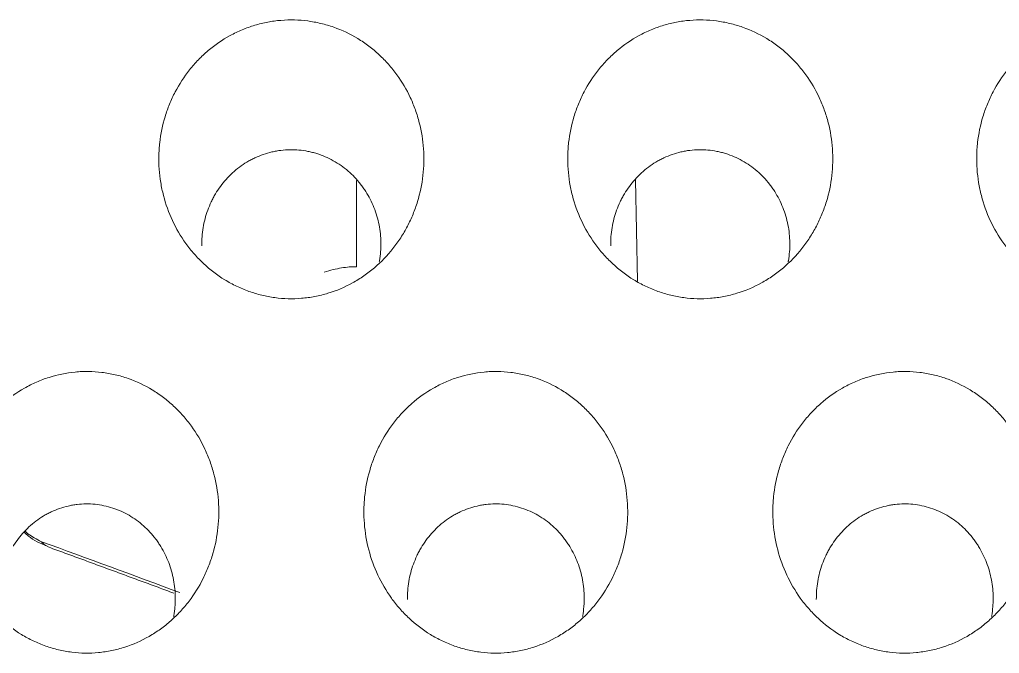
# Model space of a CAD drawing. Header units: millimetres. Extents: x 70151 to 230897, y 35202 to 113211.
# Drawn here: x 179009.93 to 179017.09, y 69169.37 to 69174 of the extents above; entities that cross this region are included whole.
import ezdxf

# ---------------------------------------------------------------- set-up
doc = ezdxf.new("R2010")
doc.units = ezdxf.units.MM
doc.header["$LTSCALE"] = 50
doc.layers.add('2-con', color=2, linetype='Continuous')
doc.layers.add('mark-B', color=2, linetype='Continuous', lineweight=20)

# ---------------------------------------------------------------- blocks, each defined once
blk = doc.blocks.new('무풍1WAY 대형')
at = {"layer": 'mark-B'}
for p, q in [((-359.514, -413.3839), (-359.5285, -412.6436)), ((-357.4747, -412.7496), (-357.4747, -413.3783))]:
    blk.add_line(p, q, dxfattribs=at)
blk.add_ellipse((-355.2808, -410.8955), major_axis=(0.0678, 0.1873), ratio=0.588258, start_param=5.866146, end_param=6.304041, dxfattribs=at)
for points, knots in [([(-360.7176, -410.3292), (-360.6792, -410.3826), (-360.6465, -410.4387), (-360.5917, -410.5559), (-360.5695, -410.617), (-360.5362, -410.7441), (-360.5255, -410.8083), (-360.5179, -410.9052), (-360.5168, -410.9377), (-360.5174, -410.9866), (-360.5179, -411.0029), (-360.5197, -411.0357), (-360.521, -411.0521), (-360.5292, -411.1334), (-360.5415, -411.197), (-360.5683, -411.2905), (-360.5787, -411.3213), (-360.6024, -411.3821), (-360.6158, -411.4123), (-360.6596, -411.4998), (-360.6938, -411.5547), (-360.753, -411.632), (-360.774, -411.6569), (-360.8075, -411.6929), (-360.8191, -411.7047), (-360.8426, -411.7275), (-360.8545, -411.7386), (-360.9157, -411.7923), (-360.9684, -411.83), (-361.0391, -411.8703), (-361.0535, -411.878), (-361.0828, -411.8928), (-361.0978, -411.8998), (-361.1429, -411.9196), (-361.1734, -411.9311), (-361.2662, -411.9606), (-361.3299, -411.9737), (-361.4119, -411.9815), (-361.4284, -411.9826), (-361.4611, -411.9839), (-361.4774, -411.9841), (-361.5263, -411.9834), (-361.5911, -411.979), (-361.6554, -411.9676), (-361.7034, -411.9564), (-361.7194, -411.9523), (-361.7509, -411.9431), (-361.7665, -411.9381), (-361.8435, -411.9112), (-361.9024, -411.8834), (-361.9724, -411.841), (-361.9863, -411.8321), (-362.0135, -411.8136), (-362.0534, -411.785), (-362.1157, -411.7327), (-362.1612, -411.6861), (-362.2045, -411.6372), (-362.2251, -411.6114), (-362.2827, -411.5319), (-362.3155, -411.4759), (-362.3501, -411.4022), (-362.3566, -411.3873), (-362.3691, -411.3571), (-362.3751, -411.3418), (-362.3917, -411.2954), (-362.4014, -411.2642), (-362.4259, -411.1698), (-362.4365, -411.1058), (-362.4439, -411.0081), (-362.4449, -410.9751), (-362.4439, -410.9098), (-362.442, -410.8774), (-362.432, -410.7806), (-362.4197, -410.7169), (-362.3969, -410.6382), (-362.3919, -410.6225), (-362.3814, -410.5914), (-362.3646, -410.5454), (-362.3448, -410.5009), (-362.3013, -410.414), (-362.2671, -410.3588), (-362.2073, -410.2803), (-362.1862, -410.2552), (-362.1419, -410.2076), (-362.0955, -410.1622), (-362.0449, -410.1216), (-362.0052, -410.093), (-361.9917, -410.0838), (-361.9641, -410.066), (-361.95, -410.0574), (-361.8789, -410.0165), (-361.8195, -409.9902), (-361.7266, -409.9603), (-361.6951, -409.952), (-361.6467, -409.942), (-361.6304, -409.9391), (-361.598, -409.9342), (-361.5818, -409.9322), (-361.5007, -409.9246), (-361.4356, -409.9254), (-361.3542, -409.9355), (-361.3378, -409.938), (-361.3055, -409.9438), (-361.2574, -409.9538), (-361.1793, -409.9768), (-361.119, -410.0018), (-361.0746, -410.0229), (-361.0599, -410.0304), (-361.031, -410.0461), (-361.0168, -410.0543), (-360.9471, -410.0971), (-360.8954, -410.1366), (-360.8237, -410.2036), (-360.8007, -410.2273), (-360.7573, -410.2767), (-360.7368, -410.3025), (-360.7176, -410.3292)], [0, 0, 0, 0, 0.03125, 0.03125, 0.0625, 0.0625, 0.09375, 0.09375, 0.109375, 0.109375, 0.117187, 0.117187, 0.125, 0.125, 0.15625, 0.15625, 0.171875, 0.171875, 0.1875, 0.1875, 0.21875, 0.21875, 0.234375, 0.234375, 0.242187, 0.242187, 0.25, 0.25, 0.28125, 0.28125, 0.289062, 0.289062, 0.296875, 0.296875, 0.3125, 0.3125, 0.34375, 0.34375, 0.351562, 0.351562, 0.359375, 0.359375, 0.375, 0.390625, 0.390625, 0.398437, 0.398437, 0.40625, 0.40625, 0.4375, 0.4375, 0.445312, 0.445312, 0.453125, 0.46875, 0.484375, 0.484375, 0.5, 0.5, 0.53125, 0.53125, 0.539062, 0.539062, 0.546875, 0.546875, 0.5625, 0.5625, 0.59375, 0.59375, 0.609375, 0.609375, 0.625, 0.625, 0.65625, 0.65625, 0.664062, 0.664062, 0.671875, 0.6875, 0.6875, 0.71875, 0.71875, 0.734375, 0.734375, 0.75, 0.765625, 0.765625, 0.773437, 0.773437, 0.78125, 0.78125, 0.8125, 0.8125, 0.828125, 0.828125, 0.835938, 0.835938, 0.84375, 0.84375, 0.875, 0.875, 0.882813, 0.882813, 0.890625, 0.90625, 0.921875, 0.921875, 0.929688, 0.929688, 0.9375, 0.9375, 0.96875, 0.96875, 0.984375, 0.984375, 1, 1, 1, 1]), ([(-357.7301, -410.3292), (-357.6916, -410.3826), (-357.6589, -410.4387), (-357.6041, -410.5559), (-357.582, -410.617), (-357.5487, -410.7441), (-357.538, -410.8083), (-357.5304, -410.9052), (-357.5293, -410.9377), (-357.5298, -410.9866), (-357.5304, -411.0029), (-357.5322, -411.0357), (-357.5335, -411.0521), (-357.5417, -411.1334), (-357.5539, -411.197), (-357.5808, -411.2905), (-357.5912, -411.3213), (-357.6149, -411.3821), (-357.6282, -411.4123), (-357.672, -411.4998), (-357.7063, -411.5547), (-357.7654, -411.632), (-357.7864, -411.6569), (-357.82, -411.6929), (-357.8315, -411.7047), (-357.855, -411.7275), (-357.867, -411.7386), (-357.9281, -411.7923), (-357.9808, -411.83), (-358.0516, -411.8703), (-358.066, -411.878), (-358.0953, -411.8928), (-358.1102, -411.8998), (-358.1553, -411.9196), (-358.1858, -411.9311), (-358.2787, -411.9606), (-358.3424, -411.9737), (-358.4244, -411.9815), (-358.4408, -411.9826), (-358.4735, -411.9839), (-358.4899, -411.9841), (-358.5387, -411.9834), (-358.6036, -411.979), (-358.6679, -411.9676), (-358.7159, -411.9564), (-358.7319, -411.9523), (-358.7634, -411.9431), (-358.779, -411.9381), (-358.856, -411.9112), (-358.9148, -411.8834), (-358.9849, -411.841), (-358.9988, -411.8321), (-359.0259, -411.8136), (-359.0658, -411.785), (-359.1281, -411.7327), (-359.1736, -411.6861), (-359.2169, -411.6372), (-359.2376, -411.6114), (-359.2951, -411.5319), (-359.328, -411.4759), (-359.3625, -411.4022), (-359.3691, -411.3873), (-359.3816, -411.3571), (-359.3875, -411.3418), (-359.4042, -411.2954), (-359.4138, -411.2642), (-359.4384, -411.1698), (-359.449, -411.1058), (-359.4563, -411.0081), (-359.4573, -410.9751), (-359.4564, -410.9098), (-359.4545, -410.8774), (-359.4444, -410.7806), (-359.4321, -410.7169), (-359.4093, -410.6382), (-359.4044, -410.6225), (-359.3939, -410.5914), (-359.3771, -410.5454), (-359.3573, -410.5009), (-359.3138, -410.414), (-359.2796, -410.3588), (-359.2197, -410.2803), (-359.1986, -410.2552), (-359.1544, -410.2076), (-359.108, -410.1622), (-359.0573, -410.1216), (-359.0176, -410.093), (-359.0041, -410.0838), (-358.9765, -410.066), (-358.9624, -410.0574), (-358.8913, -410.0165), (-358.8319, -409.9902), (-358.7391, -409.9603), (-358.7075, -409.952), (-358.6592, -409.942), (-358.6429, -409.9391), (-358.6105, -409.9342), (-358.5943, -409.9322), (-358.5131, -409.9246), (-358.4481, -409.9254), (-358.3666, -409.9355), (-358.3503, -409.938), (-358.3179, -409.9438), (-358.2698, -409.9538), (-358.1917, -409.9768), (-358.1314, -410.0018), (-358.0871, -410.0229), (-358.0724, -410.0304), (-358.0434, -410.0461), (-358.0292, -410.0543), (-357.9595, -410.0971), (-357.9078, -410.1366), (-357.8361, -410.2036), (-357.8131, -410.2273), (-357.7697, -410.2767), (-357.7493, -410.3025), (-357.7301, -410.3292)], [0, 0, 0, 0, 0.03125, 0.03125, 0.0625, 0.0625, 0.09375, 0.09375, 0.109375, 0.109375, 0.117188, 0.117188, 0.125, 0.125, 0.15625, 0.15625, 0.171875, 0.171875, 0.1875, 0.1875, 0.21875, 0.21875, 0.234375, 0.234375, 0.242188, 0.242188, 0.25, 0.25, 0.28125, 0.28125, 0.289063, 0.289063, 0.296875, 0.296875, 0.3125, 0.3125, 0.34375, 0.34375, 0.351563, 0.351563, 0.359375, 0.359375, 0.375, 0.390625, 0.390625, 0.398438, 0.398438, 0.40625, 0.40625, 0.4375, 0.4375, 0.445313, 0.445313, 0.453125, 0.46875, 0.484375, 0.484375, 0.5, 0.5, 0.53125, 0.53125, 0.539063, 0.539063, 0.546875, 0.546875, 0.5625, 0.5625, 0.59375, 0.59375, 0.609375, 0.609375, 0.625, 0.625, 0.65625, 0.65625, 0.664063, 0.664063, 0.671875, 0.6875, 0.6875, 0.71875, 0.71875, 0.734375, 0.734375, 0.75, 0.765625, 0.765625, 0.773438, 0.773438, 0.78125, 0.78125, 0.8125, 0.8125, 0.828125, 0.828125, 0.835938, 0.835938, 0.84375, 0.84375, 0.875, 0.875, 0.882813, 0.882813, 0.890625, 0.90625, 0.921875, 0.921875, 0.929688, 0.929688, 0.9375, 0.9375, 0.96875, 0.96875, 0.984375, 0.984375, 1, 1, 1, 1]), ([(-354.7425, -410.3292), (-354.7041, -410.3826), (-354.6714, -410.4387), (-354.6166, -410.5559), (-354.5944, -410.617), (-354.5611, -410.7441), (-354.5504, -410.8083), (-354.5428, -410.9052), (-354.5417, -410.9377), (-354.5423, -410.9866), (-354.5428, -411.0029), (-354.5446, -411.0357), (-354.5459, -411.0521), (-354.5541, -411.1334), (-354.5664, -411.197), (-354.5932, -411.2905), (-354.6036, -411.3213), (-354.6273, -411.3821), (-354.6407, -411.4123), (-354.6845, -411.4998), (-354.7187, -411.5547), (-354.7779, -411.632), (-354.7989, -411.6569), (-354.8324, -411.6929), (-354.844, -411.7047), (-354.8675, -411.7275), (-354.8794, -411.7386), (-354.9406, -411.7923), (-354.9933, -411.83), (-355.064, -411.8703), (-355.0784, -411.878), (-355.1077, -411.8928), (-355.1227, -411.8998), (-355.1678, -411.9196), (-355.1983, -411.9311), (-355.2911, -411.9606), (-355.3548, -411.9737), (-355.4368, -411.9815), (-355.4533, -411.9826), (-355.486, -411.9839), (-355.5023, -411.9841), (-355.5512, -411.9834), (-355.6161, -411.979), (-355.6803, -411.9676), (-355.7283, -411.9564), (-355.7443, -411.9523), (-355.7758, -411.9431), (-355.7914, -411.9381), (-355.8684, -411.9112), (-355.9273, -411.8834), (-355.9973, -411.841), (-356.0112, -411.8321), (-356.0384, -411.8136), (-356.0783, -411.785), (-356.1406, -411.7327), (-356.1861, -411.6861), (-356.2294, -411.6372), (-356.25, -411.6114), (-356.3076, -411.5319), (-356.3404, -411.4759), (-356.375, -411.4022), (-356.3815, -411.3873), (-356.394, -411.3571), (-356.4, -411.3418), (-356.4166, -411.2954), (-356.4263, -411.2642), (-356.4508, -411.1698), (-356.4614, -411.1058), (-356.4688, -411.0081), (-356.4698, -410.9751), (-356.4689, -410.9098), (-356.4669, -410.8774), (-356.4569, -410.7806), (-356.4446, -410.7169), (-356.4218, -410.6382), (-356.4169, -410.6225), (-356.4063, -410.5914), (-356.3895, -410.5454), (-356.3697, -410.5009), (-356.3262, -410.414), (-356.292, -410.3588), (-356.2322, -410.2803), (-356.2111, -410.2552), (-356.1668, -410.2076), (-356.1204, -410.1622), (-356.0698, -410.1216), (-356.0301, -410.093), (-356.0166, -410.0838), (-355.989, -410.066), (-355.9749, -410.0574), (-355.9038, -410.0165), (-355.8444, -409.9902), (-355.7515, -409.9603), (-355.72, -409.952), (-355.6716, -409.942), (-355.6554, -409.9391), (-355.6229, -409.9342), (-355.6067, -409.9322), (-355.5256, -409.9246), (-355.4605, -409.9254), (-355.3791, -409.9355), (-355.3628, -409.938), (-355.3304, -409.9438), (-355.2823, -409.9538), (-355.2042, -409.9768), (-355.1439, -410.0018), (-355.0995, -410.0229), (-355.0848, -410.0304), (-355.0559, -410.0461), (-355.0417, -410.0543), (-354.972, -410.0971), (-354.9203, -410.1366), (-354.8486, -410.2036), (-354.8256, -410.2273), (-354.7822, -410.2767), (-354.7617, -410.3025), (-354.7425, -410.3292)], [0, 0, 0, 0, 0.03125, 0.03125, 0.0625, 0.0625, 0.09375, 0.09375, 0.109375, 0.109375, 0.117187, 0.117187, 0.125, 0.125, 0.15625, 0.15625, 0.171875, 0.171875, 0.1875, 0.1875, 0.21875, 0.21875, 0.234375, 0.234375, 0.242187, 0.242187, 0.25, 0.25, 0.28125, 0.28125, 0.289063, 0.289063, 0.296875, 0.296875, 0.3125, 0.3125, 0.34375, 0.34375, 0.351563, 0.351563, 0.359375, 0.359375, 0.375, 0.390625, 0.390625, 0.398438, 0.398438, 0.40625, 0.40625, 0.4375, 0.4375, 0.445313, 0.445313, 0.453125, 0.46875, 0.484375, 0.484375, 0.5, 0.5, 0.53125, 0.53125, 0.539063, 0.539063, 0.546875, 0.546875, 0.5625, 0.5625, 0.59375, 0.59375, 0.609375, 0.609375, 0.625, 0.625, 0.65625, 0.65625, 0.664062, 0.664062, 0.671875, 0.6875, 0.6875, 0.71875, 0.71875, 0.734375, 0.734375, 0.75, 0.765625, 0.765625, 0.773437, 0.773437, 0.78125, 0.78125, 0.8125, 0.8125, 0.828125, 0.828125, 0.835937, 0.835937, 0.84375, 0.84375, 0.875, 0.875, 0.882812, 0.882812, 0.890625, 0.90625, 0.921875, 0.921875, 0.929687, 0.929687, 0.9375, 0.9375, 0.96875, 0.96875, 0.984375, 0.984375, 1, 1, 1, 1]), ([(-360.835, -410.318), (-360.8348, -410.3401), (-360.8355, -410.3621), (-360.8389, -410.406), (-360.8416, -410.4279), (-360.8527, -410.4931), (-360.8638, -410.5353), (-360.8861, -410.5968), (-360.8945, -410.617), (-360.9086, -410.6469), (-360.9135, -410.6568), (-360.9238, -410.6763), (-360.9292, -410.6859), (-360.957, -410.733), (-360.9827, -410.7684), (-361.0263, -410.8176), (-361.0418, -410.8335), (-361.0741, -410.8634), (-361.1077, -410.8915), (-361.1529, -410.9221), (-361.1815, -410.9384), (-361.201, -410.9488), (-361.2109, -410.9538), (-361.2608, -410.9772), (-361.3021, -410.9915), (-361.3554, -411.0038), (-361.3662, -411.0059), (-361.3879, -411.0097), (-361.3989, -411.0113), (-361.4318, -411.0152), (-361.4537, -411.0166), (-361.5192, -411.0171), (-361.5627, -411.0128), (-361.6276, -410.9991), (-361.6489, -410.9934), (-361.6905, -410.9799), (-361.7311, -410.9642), (-361.77, -410.9443), (-361.808, -410.9222), (-361.8266, -410.9101), (-361.8798, -410.8714), (-361.9122, -410.8424), (-361.9565, -410.7942), (-361.9705, -410.7774), (-361.9904, -410.751), (-361.9969, -410.742), (-362.0092, -410.7238), (-362.0152, -410.7146), (-362.0437, -410.6681), (-362.0629, -410.6291), (-362.0863, -410.5679), (-362.0932, -410.547), (-362.1052, -410.5046), (-362.1102, -410.4833), (-362.1222, -410.4189), (-362.1264, -410.3756), (-362.1268, -410.3209), (-362.1266, -410.3099), (-362.1258, -410.2879), (-362.1251, -410.2769), (-362.1225, -410.244), (-362.1197, -410.2223), (-362.1156, -410.1985), (-362.1152, -410.1962), (-362.1148, -410.1938)], [0, 0, 0, 0, 0.029318, 0.029318, 0.058636, 0.058636, 0.117271, 0.117271, 0.146589, 0.146589, 0.161248, 0.161248, 0.175907, 0.175907, 0.234542, 0.234542, 0.26386, 0.26386, 0.293178, 0.322495, 0.337154, 0.337154, 0.351813, 0.351813, 0.410449, 0.410449, 0.425107, 0.425107, 0.439766, 0.439766, 0.469084, 0.469084, 0.52772, 0.52772, 0.557037, 0.557037, 0.586355, 0.615673, 0.615673, 0.644991, 0.644991, 0.703626, 0.703626, 0.732944, 0.732944, 0.747603, 0.747603, 0.762262, 0.762262, 0.820897, 0.820897, 0.850215, 0.850215, 0.879533, 0.879533, 0.938168, 0.938168, 0.952827, 0.952827, 0.967486, 0.967486, 0.996804, 0.996804, 1, 1, 1, 1]), ([(-357.8475, -410.318), (-357.8472, -410.3401), (-357.848, -410.3621), (-357.8514, -410.406), (-357.8541, -410.4279), (-357.8651, -410.4931), (-357.8763, -410.5353), (-357.8986, -410.5968), (-357.907, -410.617), (-357.921, -410.6469), (-357.9259, -410.6568), (-357.9362, -410.6763), (-357.9416, -410.6859), (-357.9695, -410.733), (-357.9951, -410.7684), (-358.0387, -410.8176), (-358.0542, -410.8335), (-358.0865, -410.8634), (-358.1201, -410.8915), (-358.1654, -410.9221), (-358.194, -410.9384), (-358.2134, -410.9488), (-358.2233, -410.9538), (-358.2732, -410.9772), (-358.3145, -410.9915), (-358.3679, -411.0038), (-358.3787, -411.0059), (-358.4003, -411.0097), (-358.4113, -411.0113), (-358.4442, -411.0152), (-358.4661, -411.0166), (-358.5317, -411.0171), (-358.5752, -411.0128), (-358.6401, -410.9991), (-358.6614, -410.9934), (-358.7029, -410.9799), (-358.7436, -410.9642), (-358.7825, -410.9443), (-358.8205, -410.9222), (-358.8391, -410.9101), (-358.8923, -410.8714), (-358.9247, -410.8424), (-358.969, -410.7942), (-358.983, -410.7774), (-359.0029, -410.751), (-359.0093, -410.742), (-359.0217, -410.7238), (-359.0276, -410.7146), (-359.0562, -410.6681), (-359.0754, -410.6291), (-359.0988, -410.5679), (-359.1057, -410.547), (-359.1177, -410.5046), (-359.1226, -410.4833), (-359.1346, -410.4189), (-359.1388, -410.3756), (-359.1392, -410.3209), (-359.1391, -410.3099), (-359.1382, -410.2879), (-359.1376, -410.2769), (-359.1349, -410.244), (-359.1322, -410.2223), (-359.1281, -410.1985), (-359.1277, -410.1962), (-359.1272, -410.1938)], [0, 0, 0, 0, 0.029318, 0.029318, 0.058636, 0.058636, 0.117271, 0.117271, 0.146589, 0.146589, 0.161248, 0.161248, 0.175907, 0.175907, 0.234542, 0.234542, 0.26386, 0.26386, 0.293178, 0.322495, 0.337154, 0.337154, 0.351813, 0.351813, 0.410449, 0.410449, 0.425107, 0.425107, 0.439766, 0.439766, 0.469084, 0.469084, 0.52772, 0.52772, 0.557037, 0.557037, 0.586355, 0.615673, 0.615673, 0.644991, 0.644991, 0.703626, 0.703626, 0.732944, 0.732944, 0.747603, 0.747603, 0.762262, 0.762262, 0.820897, 0.820897, 0.850215, 0.850215, 0.879533, 0.879533, 0.938168, 0.938168, 0.952827, 0.952827, 0.967486, 0.967486, 0.996804, 0.996804, 1, 1, 1, 1]), ([(-354.8599, -410.318), (-354.8597, -410.3401), (-354.8604, -410.3621), (-354.8638, -410.406), (-354.8665, -410.4279), (-354.8776, -410.4931), (-354.8887, -410.5353), (-354.911, -410.5968), (-354.9194, -410.617), (-354.9335, -410.6469), (-354.9384, -410.6568), (-354.9487, -410.6763), (-354.9541, -410.6859), (-354.9819, -410.733), (-355.0076, -410.7684), (-355.0512, -410.8176), (-355.0667, -410.8335), (-355.099, -410.8634), (-355.1326, -410.8915), (-355.1778, -410.9221), (-355.2064, -410.9384), (-355.2259, -410.9488), (-355.2358, -410.9538), (-355.2857, -410.9772), (-355.327, -410.9915), (-355.3803, -411.0038), (-355.3911, -411.0059), (-355.4128, -411.0097), (-355.4238, -411.0113), (-355.4567, -411.0152), (-355.4786, -411.0166), (-355.5441, -411.0171), (-355.5876, -411.0128), (-355.6525, -410.9991), (-355.6738, -410.9934), (-355.7154, -410.9799), (-355.756, -410.9642), (-355.7949, -410.9443), (-355.8329, -410.9222), (-355.8515, -410.9101), (-355.9047, -410.8714), (-355.9372, -410.8424), (-355.9814, -410.7942), (-355.9954, -410.7774), (-356.0153, -410.751), (-356.0218, -410.742), (-356.0341, -410.7238), (-356.0401, -410.7146), (-356.0686, -410.6681), (-356.0878, -410.6291), (-356.1112, -410.5679), (-356.1181, -410.547), (-356.1301, -410.5046), (-356.1351, -410.4833), (-356.1471, -410.4189), (-356.1513, -410.3756), (-356.1517, -410.3209), (-356.1515, -410.3099), (-356.1507, -410.2879), (-356.15, -410.2769), (-356.1474, -410.244), (-356.1446, -410.2223), (-356.1405, -410.1985), (-356.1401, -410.1962), (-356.1397, -410.1938)], [0, 0, 0, 0, 0.029318, 0.029318, 0.058636, 0.058636, 0.117271, 0.117271, 0.146589, 0.146589, 0.161248, 0.161248, 0.175907, 0.175907, 0.234542, 0.234542, 0.26386, 0.26386, 0.293178, 0.322495, 0.337154, 0.337154, 0.351813, 0.351813, 0.410449, 0.410449, 0.425107, 0.425107, 0.439766, 0.439766, 0.469084, 0.469084, 0.52772, 0.52772, 0.557037, 0.557037, 0.586355, 0.615673, 0.615673, 0.644991, 0.644991, 0.703626, 0.703626, 0.732944, 0.732944, 0.747603, 0.747603, 0.762262, 0.762262, 0.820897, 0.820897, 0.850215, 0.850215, 0.879533, 0.879533, 0.938168, 0.938168, 0.952827, 0.952827, 0.967486, 0.967486, 0.996804, 0.996804, 1, 1, 1, 1]), ([(-355.0479, -410.8096), (-355.0578, -410.7996), (-355.1042, -410.7579), (-355.1624, -410.7271), (-355.2139, -410.7096)], [0, 0, 0, 0, 0.22682, 1, 1, 1, 1]), ([(-355.0536, -410.8175), (-355.0541, -410.8171), (-355.0545, -410.8167), (-355.0615, -410.8104), (-355.0684, -410.8047), (-355.1042, -410.7767), (-355.1369, -410.7571), (-355.1742, -410.7404)], [0, 0, 0, 0, 0.012427, 0.012427, 0.209942, 0.209942, 1, 1, 1, 1]), ([(-362.2041, -412.9192), (-362.1657, -412.9724), (-362.1332, -413.0283), (-362.0787, -413.145), (-362.0568, -413.2059), (-362.0323, -413.3009), (-362.0256, -413.3328), (-362.0152, -413.3967), (-362.0077, -413.4609), (-362.006, -413.5256), (-362.007, -413.5743), (-362.0077, -413.5905), (-362.0098, -413.6231), (-362.0113, -413.6394), (-362.0203, -413.7203), (-362.0333, -413.7836), (-362.0614, -413.8762), (-362.0722, -413.9068), (-362.0907, -413.952), (-362.0972, -413.967), (-362.111, -413.9967), (-362.1182, -414.0113), (-362.1558, -414.0832), (-362.1909, -414.1373), (-362.2514, -414.2133), (-362.2728, -414.2377), (-362.307, -414.273), (-362.3187, -414.2845), (-362.3426, -414.3067), (-362.3547, -414.3175), (-362.4167, -414.3698), (-362.47, -414.4064), (-362.5415, -414.4454), (-362.556, -414.4528), (-362.5856, -414.467), (-362.6006, -414.4738), (-362.6458, -414.4926), (-362.707, -414.5145), (-362.77, -414.5299), (-362.8179, -414.539), (-362.8339, -414.5416), (-362.8663, -414.546), (-362.8827, -414.5478), (-362.9646, -414.5545), (-363.0296, -414.5529), (-363.1262, -414.5403), (-363.1583, -414.5344), (-363.2062, -414.523), (-363.2221, -414.5187), (-363.2534, -414.5095), (-363.269, -414.5044), (-363.3457, -414.4773), (-363.4043, -414.4495), (-363.4742, -414.4071), (-363.488, -414.3982), (-363.5151, -414.3798), (-363.5549, -414.3513), (-363.617, -414.2992), (-363.6624, -414.2528), (-363.6948, -414.2163), (-363.7053, -414.2038), (-363.7258, -414.1782), (-363.7357, -414.1652), (-363.7836, -414.0992), (-363.8163, -414.0434), (-363.8575, -413.9554), (-363.8699, -413.9252), (-363.892, -413.8636), (-363.9015, -413.8325), (-363.9256, -413.7384), (-363.9358, -413.6746), (-363.9425, -413.5773), (-363.9432, -413.5445), (-363.9417, -413.4794), (-363.9395, -413.4471), (-363.9284, -413.3509), (-363.9154, -413.2875), (-363.8916, -413.2094), (-363.8864, -413.1938), (-363.8755, -413.1631), (-363.858, -413.1175), (-363.824, -413.0442), (-363.7915, -412.9884), (-363.765, -412.9476), (-363.7559, -412.9341), (-363.7369, -412.9076), (-363.727, -412.8946), (-363.676, -412.8303), (-363.631, -412.7837), (-363.5571, -412.7209), (-363.5314, -412.7011), (-363.4912, -412.6733), (-363.4775, -412.6643), (-363.4496, -412.647), (-363.4354, -412.6388), (-363.3638, -412.5994), (-363.3042, -412.5742), (-363.2109, -412.5459), (-363.1792, -412.538), (-363.1145, -412.5257), (-363.0822, -412.5213), (-362.985, -412.5133), (-362.92, -412.5148), (-362.8387, -412.5255), (-362.8224, -412.5281), (-362.7902, -412.5341), (-362.7423, -412.5444), (-362.6645, -412.5677), (-362.6044, -412.5927), (-362.5601, -412.6139), (-362.5455, -412.6214), (-362.5167, -412.6371), (-362.5025, -412.6453), (-362.433, -412.688), (-362.3815, -412.7273), (-362.3099, -412.7941), (-362.287, -412.8177), (-362.2437, -412.8669), (-362.2233, -412.8926), (-362.2041, -412.9192)], [0, 0, 0, 0, 0.03125, 0.03125, 0.0625, 0.0625, 0.078125, 0.078125, 0.09375, 0.109375, 0.109375, 0.117187, 0.117187, 0.125, 0.125, 0.15625, 0.15625, 0.171875, 0.171875, 0.179687, 0.179687, 0.1875, 0.1875, 0.21875, 0.21875, 0.234375, 0.234375, 0.242187, 0.242187, 0.25, 0.25, 0.28125, 0.28125, 0.289062, 0.289062, 0.296875, 0.296875, 0.3125, 0.328125, 0.328125, 0.335937, 0.335937, 0.34375, 0.34375, 0.375, 0.375, 0.390625, 0.390625, 0.398437, 0.398437, 0.40625, 0.40625, 0.4375, 0.4375, 0.445312, 0.445312, 0.453125, 0.46875, 0.484375, 0.484375, 0.492187, 0.492187, 0.5, 0.5, 0.53125, 0.53125, 0.546875, 0.546875, 0.5625, 0.5625, 0.59375, 0.59375, 0.609375, 0.609375, 0.625, 0.625, 0.65625, 0.65625, 0.664062, 0.664062, 0.671875, 0.6875, 0.703125, 0.703125, 0.710937, 0.710937, 0.71875, 0.71875, 0.75, 0.75, 0.765625, 0.765625, 0.773437, 0.773437, 0.78125, 0.78125, 0.8125, 0.8125, 0.828125, 0.828125, 0.84375, 0.84375, 0.875, 0.875, 0.882812, 0.882812, 0.890625, 0.90625, 0.921875, 0.921875, 0.929687, 0.929687, 0.9375, 0.9375, 0.96875, 0.96875, 0.984375, 0.984375, 1, 1, 1, 1]), ([(-359.2165, -412.9192), (-359.1782, -412.9724), (-359.1456, -413.0283), (-359.0911, -413.145), (-359.0693, -413.2059), (-359.0447, -413.3009), (-359.038, -413.3328), (-359.0276, -413.3967), (-359.0202, -413.4609), (-359.0185, -413.5256), (-359.0195, -413.5743), (-359.0202, -413.5905), (-359.0223, -413.6231), (-359.0237, -413.6394), (-359.0328, -413.7203), (-359.0458, -413.7836), (-359.0739, -413.8762), (-359.0847, -413.9068), (-359.1031, -413.952), (-359.1097, -413.967), (-359.1234, -413.9967), (-359.1306, -414.0113), (-359.1682, -414.0832), (-359.2034, -414.1373), (-359.2638, -414.2133), (-359.2853, -414.2377), (-359.3195, -414.273), (-359.3312, -414.2845), (-359.355, -414.3067), (-359.3672, -414.3175), (-359.4291, -414.3698), (-359.4824, -414.4064), (-359.5539, -414.4454), (-359.5685, -414.4528), (-359.598, -414.467), (-359.613, -414.4738), (-359.6583, -414.4926), (-359.7195, -414.5145), (-359.7824, -414.5299), (-359.8303, -414.539), (-359.8464, -414.5416), (-359.8788, -414.546), (-359.8951, -414.5478), (-359.9771, -414.5545), (-360.042, -414.5529), (-360.1386, -414.5403), (-360.1707, -414.5344), (-360.2186, -414.523), (-360.2345, -414.5187), (-360.2659, -414.5095), (-360.2814, -414.5044), (-360.3581, -414.4773), (-360.4168, -414.4495), (-360.4866, -414.4071), (-360.5005, -414.3982), (-360.5276, -414.3798), (-360.5674, -414.3513), (-360.6295, -414.2992), (-360.6749, -414.2528), (-360.7072, -414.2163), (-360.7178, -414.2038), (-360.7383, -414.1782), (-360.7482, -414.1652), (-360.796, -414.0992), (-360.8288, -414.0434), (-360.87, -413.9554), (-360.8824, -413.9252), (-360.9044, -413.8636), (-360.9139, -413.8325), (-360.938, -413.7384), (-360.9483, -413.6746), (-360.9549, -413.5773), (-360.9556, -413.5445), (-360.9541, -413.4794), (-360.9519, -413.4471), (-360.9409, -413.3509), (-360.9278, -413.2875), (-360.904, -413.2094), (-360.8989, -413.1938), (-360.8879, -413.1631), (-360.8705, -413.1175), (-360.8364, -413.0442), (-360.8039, -412.9884), (-360.7775, -412.9476), (-360.7683, -412.9341), (-360.7493, -412.9076), (-360.7394, -412.8946), (-360.6885, -412.8303), (-360.6435, -412.7837), (-360.5696, -412.7209), (-360.5439, -412.7011), (-360.5036, -412.6733), (-360.49, -412.6643), (-360.462, -412.647), (-360.4478, -412.6388), (-360.3763, -412.5994), (-360.3166, -412.5742), (-360.2234, -412.5459), (-360.1916, -412.538), (-360.127, -412.5257), (-360.0946, -412.5213), (-359.9974, -412.5133), (-359.9325, -412.5148), (-359.8512, -412.5255), (-359.8349, -412.5281), (-359.8027, -412.5341), (-359.7548, -412.5444), (-359.677, -412.5677), (-359.6169, -412.5927), (-359.5726, -412.6139), (-359.5579, -412.6214), (-359.5291, -412.6371), (-359.515, -412.6453), (-359.4455, -412.688), (-359.3939, -412.7273), (-359.3224, -412.7941), (-359.2994, -412.8177), (-359.2561, -412.8669), (-359.2357, -412.8926), (-359.2165, -412.9192)], [0, 0, 0, 0, 0.03125, 0.03125, 0.0625, 0.0625, 0.078125, 0.078125, 0.09375, 0.109375, 0.109375, 0.117188, 0.117188, 0.125, 0.125, 0.15625, 0.15625, 0.171875, 0.171875, 0.179688, 0.179688, 0.1875, 0.1875, 0.21875, 0.21875, 0.234375, 0.234375, 0.242188, 0.242188, 0.25, 0.25, 0.28125, 0.28125, 0.289063, 0.289063, 0.296875, 0.296875, 0.3125, 0.328125, 0.328125, 0.335938, 0.335938, 0.34375, 0.34375, 0.375, 0.375, 0.390625, 0.390625, 0.398438, 0.398438, 0.40625, 0.40625, 0.4375, 0.4375, 0.445313, 0.445313, 0.453125, 0.46875, 0.484375, 0.484375, 0.492188, 0.492188, 0.5, 0.5, 0.53125, 0.53125, 0.546875, 0.546875, 0.5625, 0.5625, 0.59375, 0.59375, 0.609375, 0.609375, 0.625, 0.625, 0.65625, 0.65625, 0.664063, 0.664063, 0.671875, 0.6875, 0.703125, 0.703125, 0.710938, 0.710938, 0.71875, 0.71875, 0.75, 0.75, 0.765625, 0.765625, 0.773438, 0.773438, 0.78125, 0.78125, 0.8125, 0.8125, 0.828125, 0.828125, 0.84375, 0.84375, 0.875, 0.875, 0.882813, 0.882813, 0.890625, 0.90625, 0.921875, 0.921875, 0.929688, 0.929688, 0.9375, 0.9375, 0.96875, 0.96875, 0.984375, 0.984375, 1, 1, 1, 1]), ([(-356.229, -412.9192), (-356.1906, -412.9724), (-356.1581, -413.0283), (-356.1036, -413.145), (-356.0817, -413.2059), (-356.0572, -413.3009), (-356.0505, -413.3328), (-356.0401, -413.3967), (-356.0326, -413.4609), (-356.031, -413.5256), (-356.0319, -413.5743), (-356.0326, -413.5905), (-356.0347, -413.6231), (-356.0362, -413.6394), (-356.0452, -413.7203), (-356.0582, -413.7836), (-356.0863, -413.8762), (-356.0971, -413.9068), (-356.1156, -413.952), (-356.1221, -413.967), (-356.1359, -413.9967), (-356.1431, -414.0113), (-356.1807, -414.0832), (-356.2158, -414.1373), (-356.2763, -414.2133), (-356.2977, -414.2377), (-356.3319, -414.273), (-356.3437, -414.2845), (-356.3675, -414.3067), (-356.3796, -414.3175), (-356.4416, -414.3698), (-356.4949, -414.4064), (-356.5664, -414.4454), (-356.5809, -414.4528), (-356.6105, -414.467), (-356.6255, -414.4738), (-356.6707, -414.4926), (-356.7319, -414.5145), (-356.7949, -414.5299), (-356.8428, -414.539), (-356.8588, -414.5416), (-356.8912, -414.546), (-356.9076, -414.5478), (-356.9895, -414.5545), (-357.0545, -414.5529), (-357.1511, -414.5403), (-357.1832, -414.5344), (-357.2311, -414.523), (-357.247, -414.5187), (-357.2784, -414.5095), (-357.2939, -414.5044), (-357.3706, -414.4773), (-357.4292, -414.4495), (-357.4991, -414.4071), (-357.5129, -414.3982), (-357.54, -414.3798), (-357.5798, -414.3513), (-357.6419, -414.2992), (-357.6873, -414.2528), (-357.7197, -414.2163), (-357.7302, -414.2038), (-357.7507, -414.1782), (-357.7607, -414.1652), (-357.8085, -414.0992), (-357.8412, -414.0434), (-357.8824, -413.9554), (-357.8948, -413.9252), (-357.9169, -413.8636), (-357.9264, -413.8325), (-357.9505, -413.7384), (-357.9607, -413.6746), (-357.9674, -413.5773), (-357.9681, -413.5445), (-357.9666, -413.4794), (-357.9644, -413.4471), (-357.9534, -413.3509), (-357.9403, -413.2875), (-357.9165, -413.2094), (-357.9113, -413.1938), (-357.9004, -413.1631), (-357.8829, -413.1175), (-357.8489, -413.0442), (-357.8164, -412.9884), (-357.7899, -412.9476), (-357.7808, -412.9341), (-357.7618, -412.9076), (-357.7519, -412.8946), (-357.7009, -412.8303), (-357.6559, -412.7837), (-357.582, -412.7209), (-357.5563, -412.7011), (-357.5161, -412.6733), (-357.5024, -412.6643), (-357.4745, -412.647), (-357.4603, -412.6388), (-357.3887, -412.5994), (-357.3291, -412.5742), (-357.2358, -412.5459), (-357.2041, -412.538), (-357.1394, -412.5257), (-357.1071, -412.5213), (-357.0099, -412.5133), (-356.9449, -412.5148), (-356.8636, -412.5255), (-356.8473, -412.5281), (-356.8151, -412.5341), (-356.7672, -412.5444), (-356.6894, -412.5677), (-356.6293, -412.5927), (-356.5851, -412.6139), (-356.5704, -412.6214), (-356.5416, -412.6371), (-356.5274, -412.6453), (-356.458, -412.688), (-356.4064, -412.7273), (-356.3348, -412.7941), (-356.3119, -412.8177), (-356.2686, -412.8669), (-356.2482, -412.8926), (-356.229, -412.9192)], [0, 0, 0, 0, 0.03125, 0.03125, 0.0625, 0.0625, 0.078125, 0.078125, 0.09375, 0.109375, 0.109375, 0.117188, 0.117188, 0.125, 0.125, 0.15625, 0.15625, 0.171875, 0.171875, 0.179688, 0.179688, 0.1875, 0.1875, 0.21875, 0.21875, 0.234375, 0.234375, 0.242188, 0.242188, 0.25, 0.25, 0.28125, 0.28125, 0.289063, 0.289063, 0.296875, 0.296875, 0.3125, 0.328125, 0.328125, 0.335938, 0.335938, 0.34375, 0.34375, 0.375, 0.375, 0.390625, 0.390625, 0.398438, 0.398438, 0.40625, 0.40625, 0.4375, 0.4375, 0.445313, 0.445313, 0.453125, 0.46875, 0.484375, 0.484375, 0.492188, 0.492188, 0.5, 0.5, 0.53125, 0.53125, 0.546875, 0.546875, 0.5625, 0.5625, 0.59375, 0.59375, 0.609375, 0.609375, 0.625, 0.625, 0.65625, 0.65625, 0.664063, 0.664063, 0.671875, 0.6875, 0.703125, 0.703125, 0.710938, 0.710938, 0.71875, 0.71875, 0.75, 0.75, 0.765625, 0.765625, 0.773438, 0.773438, 0.78125, 0.78125, 0.8125, 0.8125, 0.828125, 0.828125, 0.84375, 0.84375, 0.875, 0.875, 0.882813, 0.882813, 0.890625, 0.90625, 0.921875, 0.921875, 0.929688, 0.929688, 0.9375, 0.9375, 0.96875, 0.96875, 0.984375, 0.984375, 1, 1, 1, 1]), ([(-357.2387, -412.7096), (-357.2616, -412.7168), (-357.2835, -412.7228), (-357.3258, -412.7329), (-357.3461, -412.737), (-357.3854, -412.7434), (-357.4043, -412.7458), (-357.4407, -412.7489), (-357.4581, -412.7496), (-357.4747, -412.7496)], [0, 0, 0, 0, 0.25, 0.25, 0.5, 0.5, 0.75, 0.75, 1, 1, 1, 1]), ([(-359.333, -412.9025), (-359.3326, -412.9247), (-359.3332, -412.9468), (-359.3365, -412.9909), (-359.3391, -413.0129), (-359.35, -413.0783), (-359.3612, -413.1206), (-359.3836, -413.1824), (-359.3921, -413.2027), (-359.4063, -413.2327), (-359.4113, -413.2426), (-359.4217, -413.2621), (-359.4271, -413.2717), (-359.4552, -413.319), (-359.481, -413.3544), (-359.5251, -413.4037), (-359.5408, -413.4196), (-359.5733, -413.4494), (-359.6072, -413.4775), (-359.6527, -413.5082), (-359.6815, -413.5245), (-359.7011, -413.5349), (-359.7111, -413.5399), (-359.7613, -413.5634), (-359.8028, -413.5778), (-359.8564, -413.5903), (-359.8672, -413.5925), (-359.889, -413.5964), (-359.9, -413.598), (-359.9332, -413.6021), (-359.9552, -413.6036), (-360.0211, -413.6046), (-360.0649, -413.6007), (-360.1194, -413.5899), (-360.1303, -413.5874), (-360.1517, -413.582), (-360.1624, -413.579), (-360.1939, -413.5692), (-360.235, -413.5539), (-360.2744, -413.5346), (-360.3129, -413.5131), (-360.3319, -413.5012), (-360.3861, -413.4631), (-360.4192, -413.4345), (-360.4645, -413.3869), (-360.4789, -413.3702), (-360.4993, -413.3441), (-360.5059, -413.3351), (-360.5186, -413.3171), (-360.5248, -413.308), (-360.5542, -413.2617), (-360.574, -413.2227), (-360.5984, -413.1616), (-360.6056, -413.1407), (-360.6181, -413.0983), (-360.6233, -413.0769), (-360.636, -413.0125), (-360.6406, -412.969), (-360.6415, -412.9031), (-360.6408, -412.8808), (-360.6374, -412.8369), (-360.6347, -412.8151), (-360.6305, -412.7903), (-360.63, -412.7872), (-360.6294, -412.784)], [0, 0, 0, 0, 0.029285, 0.029285, 0.05857, 0.05857, 0.117141, 0.117141, 0.146426, 0.146426, 0.161068, 0.161068, 0.175711, 0.175711, 0.234281, 0.234281, 0.263566, 0.263566, 0.292852, 0.322137, 0.336779, 0.336779, 0.351422, 0.351422, 0.409992, 0.409992, 0.424635, 0.424635, 0.439277, 0.439277, 0.468563, 0.468563, 0.527133, 0.527133, 0.541775, 0.541775, 0.556418, 0.556418, 0.585703, 0.614988, 0.614988, 0.644273, 0.644273, 0.702844, 0.702844, 0.732129, 0.732129, 0.746771, 0.746771, 0.761414, 0.761414, 0.819984, 0.819984, 0.84927, 0.84927, 0.878555, 0.878555, 0.937125, 0.937125, 0.96641, 0.96641, 0.995695, 0.995695, 1, 1, 1, 1]), ([(-356.3454, -412.9025), (-356.345, -412.9247), (-356.3457, -412.9468), (-356.3489, -412.9909), (-356.3516, -413.0129), (-356.3625, -413.0783), (-356.3736, -413.1206), (-356.3961, -413.1824), (-356.4045, -413.2027), (-356.4187, -413.2327), (-356.4237, -413.2426), (-356.4341, -413.2621), (-356.4395, -413.2717), (-356.4676, -413.319), (-356.4935, -413.3544), (-356.5376, -413.4037), (-356.5532, -413.4196), (-356.5858, -413.4494), (-356.6196, -413.4775), (-356.6652, -413.5082), (-356.694, -413.5245), (-356.7136, -413.5349), (-356.7235, -413.5399), (-356.7737, -413.5634), (-356.8153, -413.5778), (-356.8689, -413.5903), (-356.8797, -413.5925), (-356.9015, -413.5964), (-356.9125, -413.598), (-356.9456, -413.6021), (-356.9676, -413.6036), (-357.0336, -413.6046), (-357.0774, -413.6007), (-357.1319, -413.5899), (-357.1427, -413.5874), (-357.1642, -413.582), (-357.1748, -413.579), (-357.2063, -413.5692), (-357.2475, -413.5539), (-357.2869, -413.5346), (-357.3254, -413.5131), (-357.3443, -413.5012), (-357.3985, -413.4631), (-357.4316, -413.4345), (-357.4769, -413.3869), (-357.4913, -413.3702), (-357.5117, -413.3441), (-357.5184, -413.3351), (-357.5311, -413.3171), (-357.5372, -413.308), (-357.5667, -413.2617), (-357.5865, -413.2227), (-357.6108, -413.1616), (-357.6181, -413.1407), (-357.6306, -413.0983), (-357.6358, -413.0769), (-357.6485, -413.0125), (-357.653, -412.969), (-357.654, -412.9031), (-357.6533, -412.8808), (-357.6499, -412.8369), (-357.6472, -412.8151), (-357.643, -412.7903), (-357.6424, -412.7872), (-357.6418, -412.784)], [0, 0, 0, 0, 0.029285, 0.029285, 0.05857, 0.05857, 0.117141, 0.117141, 0.146426, 0.146426, 0.161068, 0.161068, 0.175711, 0.175711, 0.234281, 0.234281, 0.263566, 0.263566, 0.292852, 0.322137, 0.336779, 0.336779, 0.351422, 0.351422, 0.409992, 0.409992, 0.424635, 0.424635, 0.439277, 0.439277, 0.468563, 0.468563, 0.527133, 0.527133, 0.541775, 0.541775, 0.556418, 0.556418, 0.585703, 0.614988, 0.614988, 0.644273, 0.644273, 0.702844, 0.702844, 0.732129, 0.732129, 0.746771, 0.746771, 0.761414, 0.761414, 0.819984, 0.819984, 0.84927, 0.84927, 0.878555, 0.878555, 0.937125, 0.937125, 0.96641, 0.96641, 0.995695, 0.995695, 1, 1, 1, 1])]:
    blk.add_open_spline(points, degree=3, knots=knots, dxfattribs=at)
for points, degree in [([(-355.1742, -410.7404), (-355.509, -410.6192), (-355.8457, -410.4952), (-356.184, -410.3686)], 3), ([(-355.2147, -410.7056), (-356.1415, -410.3649)], 1)]:
    blk.add_open_spline(points, degree=degree, dxfattribs=at)
blk = doc.blocks.new('dpdjzjs')
at = {"layer": 'mark-B', "rotation": 180}
blk.add_blockref('무풍1WAY 대형', (178654.9147, 88751.491), dxfattribs=at)

msp = doc.modelspace()

# ---------------------------------------------------------------- block references
at = {"layer": '2-con'}
msp.add_blockref('dpdjzjs', (0, -19992.0434), dxfattribs=at)

doc.saveas('drawing.dxf')
